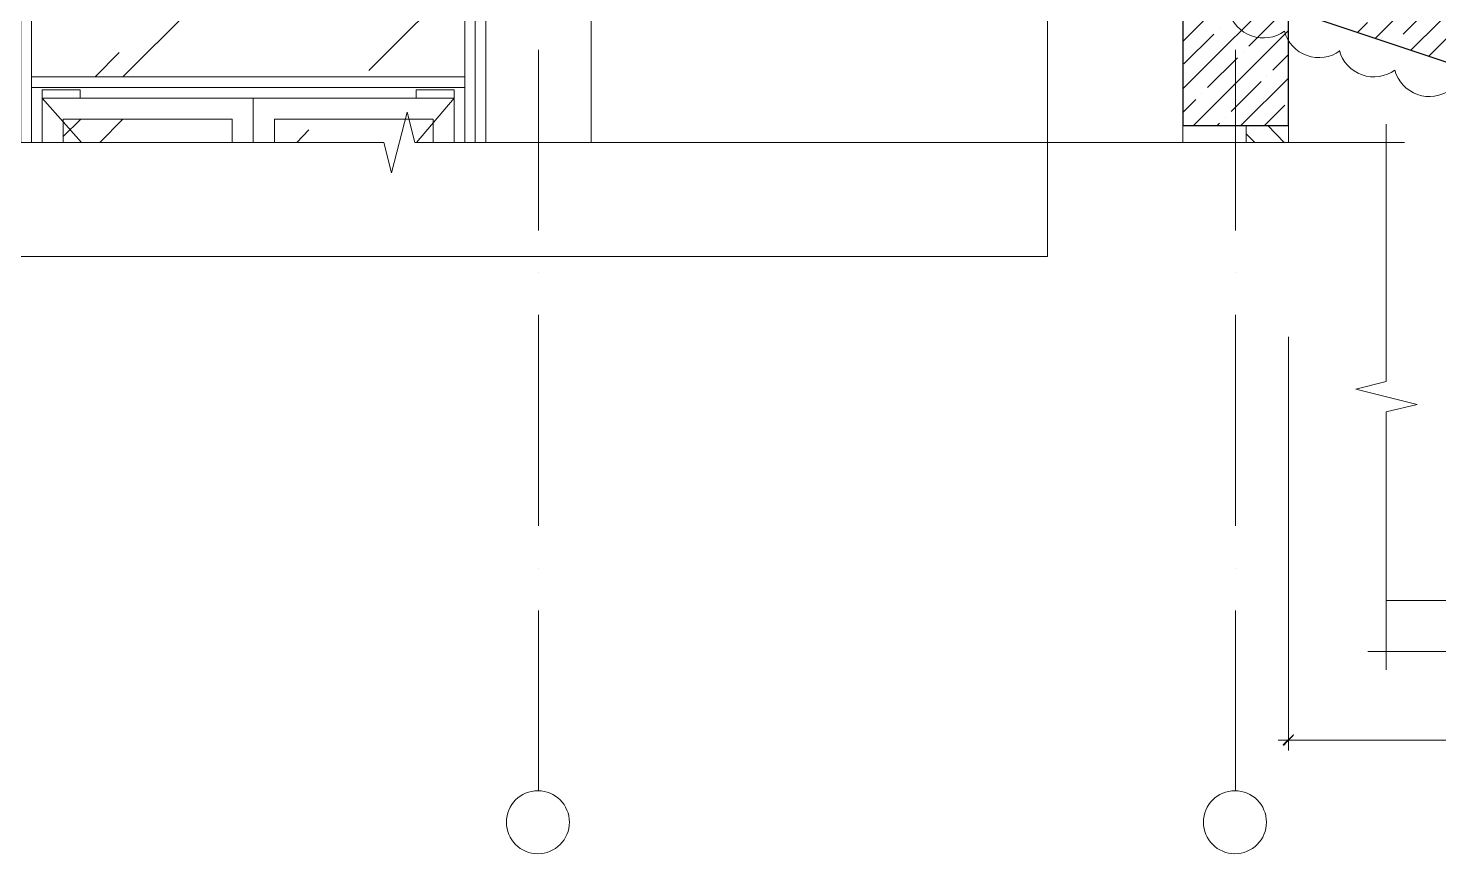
# Model space of a CAD drawing. Header units: millimetres. Extents: x -356862 to 418287, y 0 to 839748.
# Drawn here: x 375108 to 381938, y 780461 to 784460 of the extents above; entities that cross this region are included whole.
import ezdxf

# ---------------------------------------------------------------- set-up
doc = ezdxf.new("R2010")
doc.units = ezdxf.units.MM
doc.layers.add('PDF _Геометрия', color=7, linetype='Continuous', true_color=0xbababa)
doc.layers.add('PDF _Сплошная заливка', color=7, linetype='Continuous', true_color=0xf50000)

msp = doc.modelspace()

# ---------------------------------------------------------------- linework, layer by layer
at = {"layer": 'PDF _Геометрия', "color": 251, "lineweight": 20, "true_color": 0x545454}
msp.add_lwpolyline([(380042.6989, 785857.4037), (380042.6989, 785831.4243), (380042.6989, 783354.7233), (379839.1938, 783354.7233), (374017.6474, 783354.7233)], dxfattribs=at)
at = {"layer": 'PDF _Геометрия', "color": 7, "lineweight": 30}
msp.add_lwpolyline([(382079.9154, 784673.1769), (381618.7814, 784673.1769), (381618.7814, 784826.8882), (381159.8123, 784826.8882), (381159.8123, 784980.5996), (380698.6783, 784980.5996), (380698.6783, 785134.3109), (380237.5443, 785134.3109), (380237.5443, 785288.0223), (379778.5752, 785288.0223), (379778.5752, 785441.7336), (379317.4412, 785441.7336), (379317.4412, 785595.445), (378858.4721, 785595.445), (378858.4721, 785749.1563), (378397.3381, 785749.1563), (378397.3381, 785900.7027), (377936.2041, 785900.7027), (377936.2041, 785643.0738), (389802.2866, 781687.713)], dxfattribs=at)
at = {"layer": 'PDF _Геометрия', "color": 252, "lineweight": 5, "true_color": 0x989898}
for points in [[(375071.9773, 783906.7852), (375071.9773, 784199.0532), (375071.9773, 784939.4656), (375071.9773, 785738.3315), (375123.9361, 785738.3315), (375123.9361, 784939.4656), (375123.9361, 784199.0532), (375123.9361, 783906.7852)], [(377221.7711, 783906.7852), (377221.7711, 784199.0532), (377221.7711, 784939.4656), (377221.7711, 785738.3315), (377271.5649, 785738.3315), (377271.5649, 784939.4656), (377271.5649, 784199.0532), (377271.5649, 783906.7852)]]:
    msp.add_lwpolyline(points, dxfattribs=at)
at = {"layer": 'PDF _Геометрия', "color": 7, "lineweight": 9}
for points in [[(377323.5237, 785194.9295), (377323.5237, 783906.7852)], [(377834.4515, 783906.7852), (377834.4515, 785194.9295)], [(377578.9876, 783480.2903), (377578.9876, 784354.9295)], [(380954.1422, 783480.2903), (380954.1422, 784354.9295)], [(380698.6783, 783989.0532), (380698.6783, 783906.7852)], [(381006.101, 783989.0532), (381006.101, 783906.7852)], [(381209.6062, 783906.7852), (381209.6062, 783989.0532)], [(377578.9876, 783276.7852), (377578.9876, 783276.7852)], [(380954.1422, 783276.7852), (380954.1422, 783276.7852)], [(377578.9876, 782049.2594), (377578.9876, 783071.1151)], [(380954.1422, 782049.2594), (380954.1422, 783071.1151)], [(377578.9876, 781843.5893), (377578.9876, 781843.5893)], [(380954.1422, 781843.5893), (380954.1422, 781843.5893)], [(381683.7299, 781687.713), (389802.2866, 781687.713)], [(377578.9876, 780765.445), (377578.9876, 781640.0841)], [(380954.1422, 780765.445), (380954.1422, 781640.0841)]]:
    msp.add_lwpolyline(points, dxfattribs=at)
at = {"layer": 'PDF _Геометрия', "color": 7, "lineweight": 5}
for points in [[(377834.4515, 785194.9295), (377834.4515, 783906.7852)], [(381772.4928, 783906.7852), (381683.7299, 783906.7852), (376979.2969, 783906.7852), (376942.4928, 784054.0017), (376866.7196, 783759.5687), (376829.9154, 783906.7852), (372125.4824, 783906.7852), (372036.7196, 783906.7852)], [(375277.6474, 783906.7852), (375277.6474, 784019.3625), (376095.9979, 784019.3625), (376095.9979, 783906.7852)], [(376299.5031, 783906.7852), (376299.5031, 784019.3625), (377068.0598, 784019.3625), (377068.0598, 783906.7852)], [(381683.7299, 783995.548), (381683.7299, 783906.7852), (381683.7299, 782748.5377), (381536.5134, 782711.7336), (381833.1113, 782638.1254), (381683.7299, 782601.3212), (381683.7299, 781440.9089), (381683.7299, 781352.146)], [(380698.6783, 783906.7852), (380698.6783, 783989.0532)], [(397212.9051, 781440.9089), (397124.1422, 781440.9089), (389477.5443, 781440.9089), (389440.7402, 781590.2903), (389367.1319, 781293.6924), (389330.3278, 781440.9089), (381683.7299, 781440.9089), (381594.967, 781440.9089)]]:
    msp.add_lwpolyline(points, dxfattribs=at)
at = {"layer": 'PDF _Геометрия', "lineweight": 5}
for points in [[(380698.6783, 784396.0635), (381129.5031, 784826.8882)], [(380698.6783, 784166.579), (381209.6062, 784677.5068)], [(381631.7711, 784411.2181), (381893.7299, 784673.1769)], [(381802.802, 784352.7645), (382079.9154, 784629.8779)], [(381765.9979, 784430.7027), (381908.8845, 784573.5893)], [(381019.0907, 784372.2491), (381161.9773, 784517.3006)], [(381545.1732, 784439.3625), (381592.802, 784486.9913)], [(380703.0082, 784287.8161), (380848.0598, 784430.7027)], [(380750.6371, 783989.0532), (381209.6062, 784448.0223)], [(380876.2041, 784458.847), (380876.2041, 784458.847)], [(381889.4, 784324.6202), (382023.6268, 784458.847)], [(380990.9464, 784344.1047), (380990.9464, 784344.1047)], [(381737.8536, 784402.5584), (381737.8536, 784402.5584)], [(380817.7505, 784173.0738), (380962.802, 784315.9604)], [(381133.833, 784257.5068), (381209.6062, 784333.28)], [(380932.4928, 784056.1666), (381077.5443, 784201.2181)], [(380980.1216, 783989.0532), (381209.6062, 784218.5377)], [(381105.6886, 784229.3625), (381105.6886, 784229.3625)], [(380789.6062, 784142.7645), (380789.6062, 784142.7645)], [(375175.8948, 784121.1151), (375366.4103, 783906.7852)], [(377169.8123, 784121.1151), (376987.9567, 783906.7852)], [(380698.6783, 784051.8367), (380761.4618, 784114.6202)], [(381094.8639, 783989.0532), (381192.2866, 784086.4759)], [(380865.3794, 783989.0532), (380876.2041, 783999.8779)], [(380904.3484, 784028.0223), (380904.3484, 784028.0223)], [(381047.235, 783906.7852), (381006.101, 783947.9192)], [(381190.1216, 783906.7852), (381110.0185, 783989.0532)], [(381209.6062, 783989.0532), (381209.6062, 783989.0532)]]:
    msp.add_lwpolyline(points, dxfattribs=at)
at = {"layer": 'PDF _Геометрия', "color": 7, "lineweight": 30}
msp.add_lwpolyline([(380698.6783, 784826.8882), (380698.6783, 783989.0532), (381209.6062, 783989.0532), (381209.6062, 784826.8882)], close=True, dxfattribs=at)
at = {"layer": 'PDF _Геометрия', "color": 254, "lineweight": 5, "true_color": 0xdcdcdc}
for points in [[(376756.3072, 784255.3419), (377221.7711, 784720.8058)], [(375565.5855, 784225.0326), (375888.1629, 784545.445)], [(375431.3587, 784225.0326), (375548.266, 784341.9398)], [(375277.6474, 783934.9295), (375362.0804, 784019.3625)], [(375455.1732, 783906.7852), (375565.5855, 784019.3625)], [(376407.7505, 783906.7852), (376466.2041, 783967.4037)]]:
    msp.add_lwpolyline(points, dxfattribs=at)
at = {"layer": 'PDF _Геометрия', "color": 252, "lineweight": 5, "true_color": 0x989898}
msp.add_lwpolyline([(375123.9361, 784173.0738), (375123.9361, 784225.0326), (377221.7711, 784225.0326), (377221.7711, 784173.0738)], close=True, dxfattribs=at)
at = {"layer": 'PDF _Геометрия', "color": 7, "lineweight": 9}
for points in [[(375359.9154, 784162.2491), (375175.8948, 784162.2491), (375175.8948, 784121.1151), (375359.9154, 784121.1151)], [(377169.8123, 784162.2491), (376985.7917, 784162.2491), (376985.7917, 784121.1151), (377169.8123, 784121.1151)]]:
    msp.add_lwpolyline(points, close=True, dxfattribs=at)
at = {"layer": 'PDF _Геометрия', "color": 7, "lineweight": 5}
for points in [[(375175.8948, 784121.1151), (375175.8948, 783906.7852)], [(376985.7917, 784121.1151), (376197.7505, 784121.1151), (376197.7505, 783906.7852), (376197.7505, 784121.1151), (375359.9154, 784121.1151)], [(377169.8123, 783906.7852), (377169.8123, 784121.1151)]]:
    msp.add_lwpolyline(points, close=True, dxfattribs=at)
at = {"layer": 'PDF _Геометрия', "color": 7, "lineweight": 18}
for points in [[(381209.6062, 782965.0326), (381209.6062, 780962.4553)], [(386171.668, 781012.2491), (381159.8123, 781012.2491)]]:
    msp.add_lwpolyline(points, dxfattribs=at)
at = {"layer": 'PDF _Геометрия', "color": 7, "lineweight": 20}
for centre in [(377575.8013, 780614.0505), (380951.0931, 780614.0505)]:
    msp.add_circle(centre, 152.6288, dxfattribs=at)
at = {"layer": 'PDF _Геометрия', "color": 1, "lineweight": 20}
for centre in [(381089.6552, 784586.8939), (381358.1199, 784491.6318), (381624.4195, 784398.5346), (381892.8841, 784303.2724)]:
    msp.add_arc(centre, 174.2783, 195.58959332, 305.59019508, dxfattribs=at)
at = {"layer": 'PDF _Сплошная заливка', "color": 7, "transparency": 33554559}
for points in [[(381233.4206, 781040.3934), (381187.9567, 780984.1047), (381181.4618, 780990.5996)], [(381237.7505, 781036.0635), (381233.4206, 781040.3934), (381187.9567, 780984.1047)]]:
    msp.add_solid(points, dxfattribs=at)

doc.saveas('drawing.dxf')
